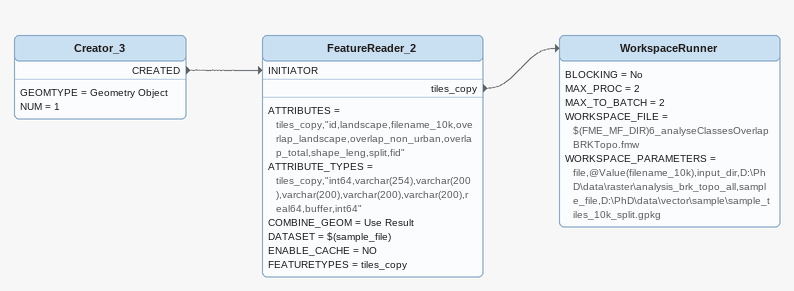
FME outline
Creator_3
    GEOMTYPE = Geometry Object
    NUM = 1
    CREATED -> FeatureReader_2 [INITIATOR]
FeatureReader_2
    ATTRIBUTES = tiles_copy,"id,landscape,filename_10k,overlap_landscape,overlap_non_urban,overlap_total,shape_leng,split,fid"
    ATTRIBUTE_TYPES = tiles_copy,"int64,varchar(254),varchar(200),varchar(200),varchar(200),varchar(200),real64,buffer,int64"
    COMBINE_GEOM = Use Result
    DATASET = $(sample_file)
    ENABLE_CACHE = NO
    FEATURETYPES = tiles_copy
    tiles_copy -> WorkspaceRunner
WorkspaceRunner
    BLOCKING = No
    MAX_PROC = 2
    MAX_TO_BATCH = 2
    WORKSPACE_FILE = $(FME_MF_DIR)6_analyseClassesOverlapBRKTopo.fmw
    WORKSPACE_PARAMETERS = file,@Value(filename_10k),input_dir,D:\PhD\data\raster\analysis_brk_topo_all,sample_file,D:\PhD\data\vector\sample\sample_tiles_10k_split.gpkg
